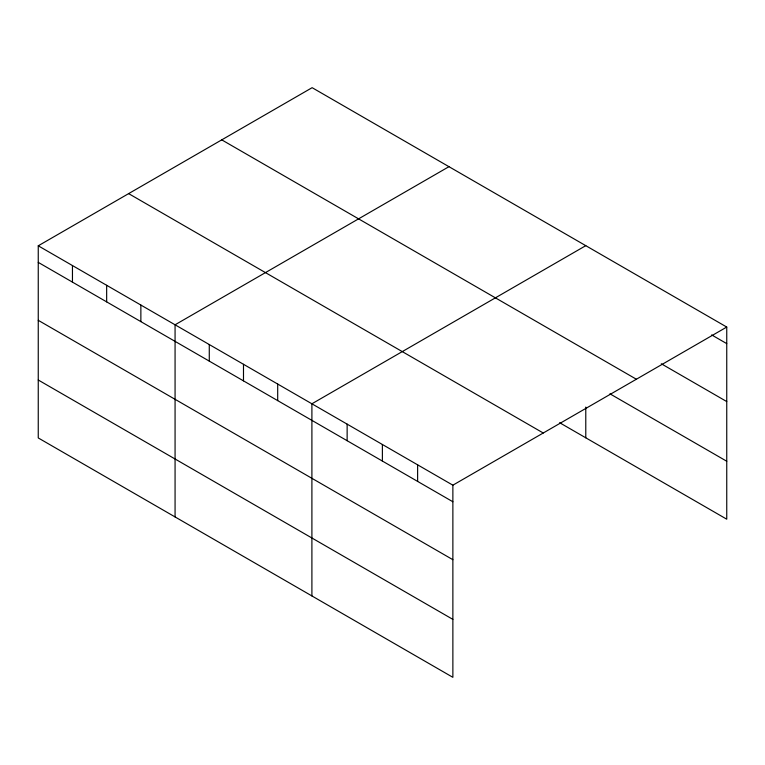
<?xml version="1.0" encoding="UTF-8"?>
<svg xmlns="http://www.w3.org/2000/svg" width="765" height="765" viewBox="0 0 765 765"><rect width="100%" height="100%" fill="white"/><g stroke="black" fill="none" stroke-linecap="round" stroke-linejoin="round"><path stroke-width="1.15" d="M452.87 559.693L452.87 485.182L38.25 245.804L38.25 437.943L452.87 677.321L452.87 559.693L38.25 320.315M38.25 245.804L312.13 87.679L726.75 327.057L726.75 519.196L559.626 422.71M448.959 166.674L175.07 324.79L175.07 516.939M585.78 245.661L311.9 403.786L311.9 595.935M452.87 485.182L726.75 327.057M711.651 334.907L726.75 343.628M661.304 363.777L726.75 401.568M221.754 139.861L636.365 379.23M609.944 393.822L726.75 461.257M128.635 193.621L543.246 433M38.25 262.376L452.87 501.754M38.25 380.004L452.87 619.382M585.78 407.066L585.78 437.81M417.623 464.833L417.623 481.405M382.385 444.484L382.385 461.056M347.138 424.135L347.138 440.707M277.695 384.04L277.695 400.611M243.49 364.293L243.49 380.865M209.275 344.546L209.275 361.118M140.865 305.044L140.865 321.616M106.66 285.297L106.66 301.869M72.455 265.551L72.455 282.122"/></g></svg>
